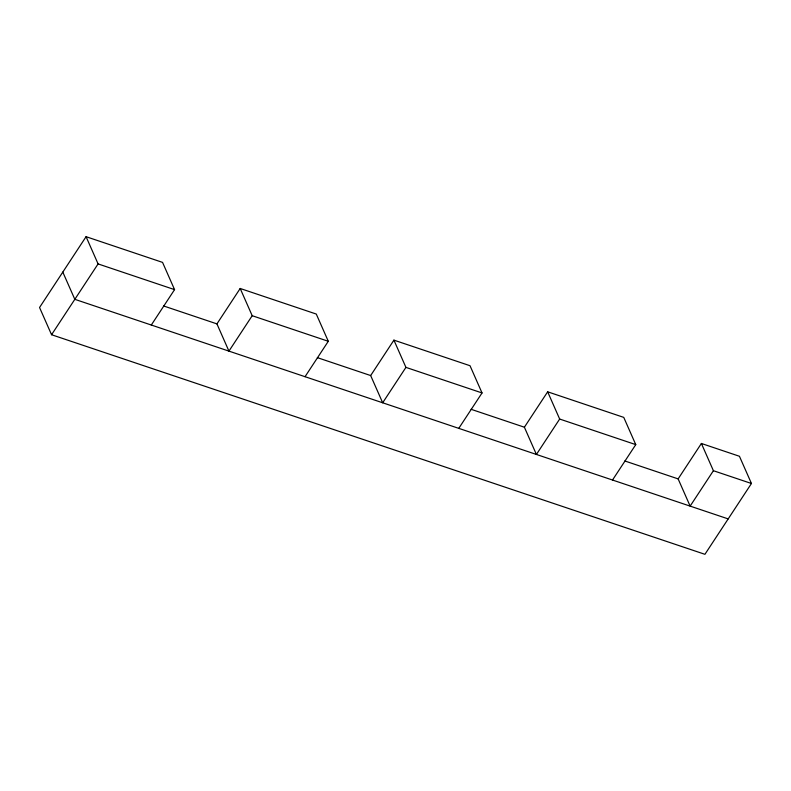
<?xml version="1.0" encoding="UTF-8"?>
<svg xmlns="http://www.w3.org/2000/svg" width="791" height="791" viewBox="0 0 791 791"><rect width="100%" height="100%" fill="white"/><g stroke="black" fill="none" stroke-linecap="round" stroke-linejoin="round"><path stroke-width="1.19" d="M151.299 325.032L174.564 289.625L162.55 262.385L86.071 236.687L39.55 307.501L51.563 334.731L704.929 554.313L751.45 483.499L739.437 456.269L701.39 443.474L678.134 478.891L690.138 506.121L713.403 470.714L701.39 443.474M51.563 334.731L98.084 263.917L86.071 236.687M240.187 288.478L252.2 315.708L228.935 351.125L216.932 323.885L240.187 288.478L316.281 314.057L328.295 341.287L305.039 376.694M393.918 340.14L405.931 367.38L382.676 402.787L370.663 375.557L393.918 340.14L470.022 365.719L482.035 392.949L458.77 428.366M547.659 391.812L559.662 419.042L536.407 454.459L524.393 427.219L547.659 391.812L623.753 417.381L635.766 444.621L612.511 480.028M98.084 263.917L174.564 289.625M252.2 315.708L328.295 341.287M405.931 367.38L482.035 392.949M559.662 419.042L635.766 444.621M713.403 470.714L751.45 483.499M163.628 305.969L216.932 323.885M317.359 357.641L370.663 375.557M471.09 409.303L524.393 427.219M624.831 460.975L678.134 478.891M728.195 518.906L74.819 299.324L62.805 272.094"/></g></svg>
